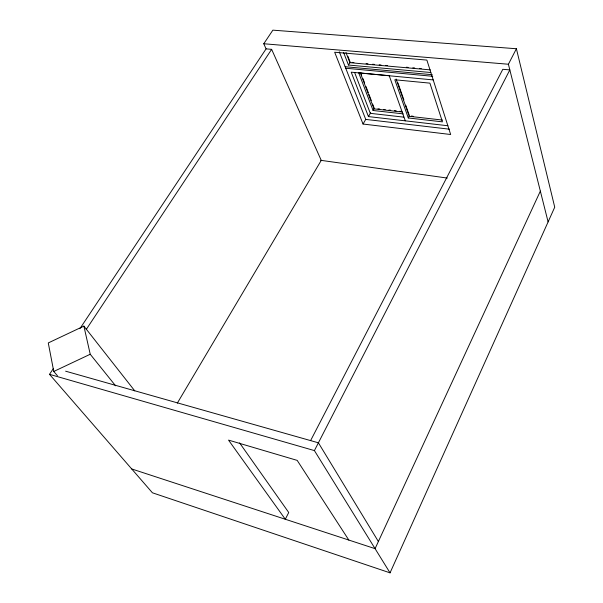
<?xml version="1.0" encoding="UTF-8"?>
<svg xmlns="http://www.w3.org/2000/svg" width="603" height="603" viewBox="0 0 603 603"><rect width="100%" height="100%" fill="white"/><g stroke="black" fill="none" stroke-linecap="round" stroke-linejoin="round"><path stroke-width="0.9" d="M53.358 368.569L49.514 374.335L152.423 492.794L390.043 572.85L554.73 207.191L516.402 48.745L272.865 30.15L263.767 43.748L266.081 48.881L79.905 328.658M540.356 191.113L375.074 548.655L131.718 468.953M390.043 572.85L314.412 450.592L509.829 69.903L502.812 69.3L310.605 440.597M548.104 221.896L508.404 64.242L516.402 48.745M408.284 117.969L394.807 79.769L429.909 83.139L442.436 121.859L408.284 117.969L409.392 115.98M447.848 125.748L368.448 116.59L370.687 112.723M403.234 113.877L373.076 110.492L374.018 108.872M363.036 124.037L334.673 52.242L426.871 60.081L450.667 134.507L363.036 124.037L365.719 119.424M177.297 403.166L321.248 160.383L271.636 49.34L266.074 48.858M430.821 72.518L348.466 65.041L349.898 62.689L345.994 52.551M86.221 329.494L271.636 49.34M134.771 390.872L83.885 326.11L48.27 342.934L53.765 371.463L57.428 375.714M53.765 371.463L90.231 354.255L115.588 385.807M263.767 43.748L508.404 64.242M352.062 62.38L353.931 62.546M366.089 63.639L367.958 63.805M372.631 64.22L374.501 64.385M379.174 64.807L381.043 64.973M385.724 65.388L387.593 65.561M406.294 67.227L408.163 67.393M412.836 67.815L414.706 67.981M419.387 68.403L421.256 68.569M349.906 62.682L430.331 69.895M345.135 66.707L432.245 74.704M345.73 68.237L432.75 76.295M389.666 75.744L358.71 72.827L373.076 110.492M433.188 79.913L351.232 72.179L368.448 116.59M377.938 108.811L379.762 109.015M383.418 109.422L385.242 109.625M388.897 110.025L390.721 110.228M394.377 110.635L396.201 110.839M399.857 111.246L401.681 111.449M402.329 112.022L374.018 108.872L360.36 72.94M411.321 116.04L413.161 116.251M442.421 120.057L409.211 116.311L396.096 78.978M403.859 117.155L370.332 113.341L354.572 72.383M449.521 129.193L365.735 119.402L339.316 51.828M320.721 160.308L447.29 178.066M65.614 371.184L318.407 442.813L378.375 541.509M49.514 374.335L314.412 450.592M239.572 442.866L288.739 512.512L285.302 519.251L228.529 440.107L297.189 460.39L348.836 540.062M343.559 52.386L348.466 65.041M347.916 56.305L350.192 62.215M360.639 72.473L361.642 75.096M362.968 78.609L364.634 82.988M365.968 86.493L368.297 92.628M368.961 94.385L371.29 100.52M372.624 104.025L374.29 108.404M389.252 75.767L405.306 120.841M397.927 82.943L403.859 99.834M405.729 105.163L409.166 114.947M83.885 326.11L90.231 354.255"/></g></svg>
